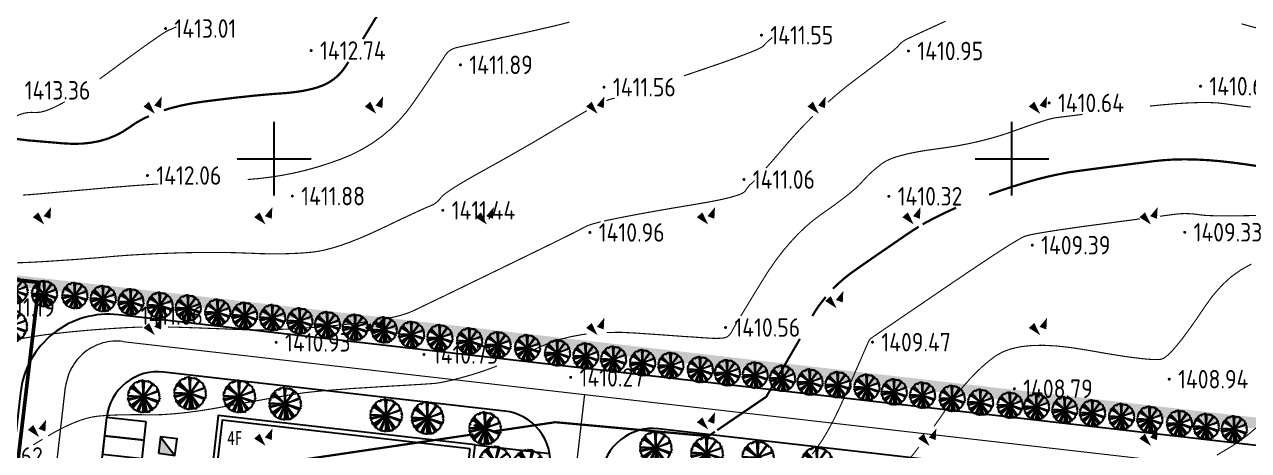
# Model space of a CAD drawing. Extents: x -2226 to 12369489, y -12501589 to 2275.
# Drawn here: x 5663798.2 to 5663964.1, y -6547747 to -6547689.2 of the extents above; entities that cross this region are included whole.
import ezdxf
from ezdxf.enums import TextEntityAlignment as Align

# ---------------------------------------------------------------- set-up
doc = ezdxf.new("R2010")
doc.units = 0
doc.header["$LTSCALE"] = 1000
doc.header["$MEASUREMENT"] = 0
doc.linetypes.add('DASHDOT2', pattern=[0.5, 0.25, -0.125, 0, -0.125])
doc.linetypes.add('DIVIDE', pattern=[1.25, 0.5, -0.25, 0, -0.25, 0, -0.25])
doc.layers.get('0').update_dxf_attribs({"linetype": 'CONTINUOUS'})
for name, color, linetype in [('0-road', 33, 'CONTINUOUS'), ('0-tree', 93, 'CONTINUOUS'), ('pl-pudi01', 25, 'CONTINUOUS'), ('PUB_TEXT', 7, 'CONTINUOUS'), ('停车位', 8, 'CONTINUOUS'), ('周边地形图', 8, 'CONTINUOUS'), ('围栏', 7, 'CONTINUOUS'), ('建筑轮廓', 2, 'CONTINUOUS'), ('用地红线', 1, 'DIVIDE'), ('看线', 92, 'CONTINUOUS'), ('车行道', 5, 'CONTINUOUS')]:
    doc.layers.add(name, color=color, linetype=linetype)
doc.layers.add('道路红线', color=1, linetype='CONTINUOUS', lineweight=0)
doc.styles.add('HT', font='simhei.ttf', dxfattribs={"width": 0.8})
doc.styles.get("Standard").update_dxf_attribs({"font": 'GBENOR', "bigfont": 'GBCBIG'})
doc.linetypes.add('FENCELINE2', pattern='A,0.25,-0.1,[132,ltypeshp.shx,S=0.1,R=0,X=-0.1,Y=0],-0.1,1', length=1.45)

# ---------------------------------------------------------------- blocks, each defined once
blk = doc.blocks.new('gc090')
for points in [[(1.07, 1.45, 0, 1, 0), (0.52, 0.05, 1, 1, 0)], [(-1.02, 0.41, 1, 0, 0), (0.15, -0.9, 0, 0, 0)]]:
    blk.add_lwpolyline(points, format="xyseb")
blk = doc.blocks.new('wqeqweq')
at = {"layer": '0-tree', "color": 76}
for p, q in [((163244, -122713), (163193, -122713)), ((163193, -122713), (163244, -122806)), ((163203, -122744), (163306, -122672)), ((163224, -122682), (163203, -122744)), ((163275, -122579), (163224, -122579)), ((163224, -122579), (163224, -122682)), ((163244, -122775), (163244, -122713)), ((163317, -122517), (163275, -122579)), ((163306, -122672), (163327, -122754)), ((163399, -122475), (163317, -122517)), ((163327, -122754), (163409, -122775)), ((163430, -122465), (163399, -122475)), ((163409, -122775), (163451, -122702)), ((163451, -122651), (163420, -122630)), ((163420, -122630), (163440, -122713)), ((163492, -122352), (163430, -122465)), ((163440, -122713), (163513, -122702)), ((163451, -122702), (163451, -122651)), ((163533, -122269), (163492, -122352)), ((163513, -122372), (163585, -122331)), ((163554, -122434), (163513, -122372)), ((163513, -122702), (165084, -123763)), ((163585, -122259), (163533, -122269)), ((163533, -122455), (163647, -122279)), ((165084, -123763), (163533, -122455)), ((163585, -122393), (163554, -122434)), ((163585, -122331), (163585, -122259)), ((163595, -122362), (163585, -122393)), ((163647, -122352), (163595, -122362)), ((163647, -122104), (163626, -122207)), ((163626, -122207), (163647, -122166)), ((163688, -122042), (163647, -122104)), ((163647, -122166), (163709, -122176)), ((163647, -122279), (165084, -123763)), ((163730, -122290), (163647, -122352)), ((163761, -122228), (163657, -122238)), ((163657, -122238), (163657, -122269)), ((163657, -122269), (163657, -122290)), ((163657, -122290), (163730, -122290)), ((163761, -122042), (163688, -122042)), ((163709, -122176), (163771, -122187)), ((163812, -122021), (163761, -122042)), ((163771, -122187), (163761, -122228)), ((163905, -121939), (163812, -122021)), ((163967, -121939), (163905, -121939)), ((164050, -121836), (163967, -121908)), ((163967, -121908), (163967, -121939)), ((164143, -121836), (164050, -121836)), ((164184, -121836), (164143, -121836)), ((164163, -121856), (164184, -121836)), ((164174, -121929), (164163, -121856)), ((164246, -121918), (164174, -121929)), ((164266, -121877), (164246, -121918)), ((164380, -121836), (164266, -121877)), ((164421, -121681), (164339, -121702)), ((164339, -121702), (164339, -121784)), ((164339, -121784), (164390, -121784)), ((164421, -121856), (164380, -121836)), ((164390, -121784), (164411, -121753)), ((164411, -121753), (164442, -121815)), ((164483, -121702), (164421, -121681)), ((164442, -121815), (164421, -121825)), ((164421, -121825), (164421, -121856)), ((164545, -121691), (164483, -121702)), ((164638, -121629), (164545, -121691)), ((164741, -121650), (164638, -121629)), ((164762, -121681), (164741, -121650)), ((164803, -121609), (164762, -121681)), ((164855, -121598), (164803, -121609)), ((164979, -121598), (164855, -121598)), ((165084, -123763), (164948, -121609)), ((164948, -121609), (164969, -121650)), ((164969, -121650), (165031, -121660)), ((165062, -121609), (164979, -121598)), ((165031, -121660), (165062, -121691)), ((165041, -121640), (165062, -121609)), ((165041, -121691), (165041, -121640)), ((165092, -121681), (165041, -121691)), ((165062, -121691), (165092, -121691)), ((165084, -123763), (165185, -121629)), ((165092, -121691), (165084, -123763)), ((166311, -121991), (165084, -123763)), ((165084, -123763), (166383, -122063)), ((165123, -121660), (165092, -121681)), ((165154, -121691), (165123, -121660)), ((165144, -121733), (165154, -121691)), ((165185, -121629), (165258, -121681)), ((165258, -121681), (165196, -121702)), ((165196, -121702), (165247, -121712)), ((165247, -121712), (165330, -121671)), ((165330, -121671), (165351, -121650)), ((165351, -121650), (165454, -121702)), ((165454, -121702), (165516, -121702)), ((165516, -121702), (165536, -121702)), ((165536, -121702), (165660, -121702)), ((165722, -121753), (165640, -121681)), ((165640, -121681), (165733, -121753)), ((165660, -121702), (165722, -121753)), ((165733, -121753), (165753, -121774)), ((165753, -121774), (165805, -121774)), ((165805, -121774), (165784, -121691)), ((165784, -121691), (165857, -121712)), ((165857, -121712), (165980, -121774)), ((166032, -121898), (165929, -121794)), ((165929, -121794), (165960, -121877)), ((165960, -121877), (166063, -121918)), ((165980, -121774), (166032, -121898)), ((166063, -121918), (166177, -121980)), ((166177, -121980), (166197, -121960)), ((166197, -121960), (166311, -121991)), ((166301, -122032), (166228, -121970)), ((166228, -121970), (166228, -122021)), ((166228, -122021), (166311, -122104)), ((166332, -122094), (166301, -122032)), ((166311, -122104), (166435, -122187)), ((166466, -122166), (166332, -122094)), ((166383, -122063), (166383, -122145)), ((166383, -122145), (166466, -122187)), ((166435, -122187), (166528, -122279)), ((166486, -122197), (166466, -122166)), ((166466, -122187), (166559, -122248)), ((166569, -122218), (166486, -122197)), ((166528, -122279), (166600, -122310)), ((166559, -122248), (166569, -122218)), ((166600, -122310), (166631, -122290)), ((166631, -122290), (166776, -122403)), ((166776, -122403), (166807, -122527)), ((166807, -122527), (166910, -122692)), ((166910, -122692), (166858, -122672)), ((166858, -122672), (166858, -122692)), ((166858, -122692), (166899, -122795)), ((166920, -122816), (166982, -122754)), ((166982, -122754), (167013, -122806)), ((162996, -123363), (162893, -123476)), ((162893, -123476), (162924, -123507)), ((162893, -123837), (162934, -123879)), ((162955, -124095), (162914, -124064)), ((162914, -124064), (162934, -124157)), ((162924, -123507), (162924, -123631)), ((162924, -123631), (162924, -123703)), ((162924, -123703), (162986, -123641)), ((162934, -123879), (162965, -123951)), ((162934, -124157), (162945, -124250)), ((162955, -123786), (162945, -123755)), ((162955, -124023), (162945, -124075)), ((162945, -124075), (162976, -124075)), ((162945, -124250), (163017, -124261)), ((165084, -123763), (162955, -123786)), ((165084, -123763), (162955, -124188)), ((162965, -123951), (162955, -123992)), ((162955, -123992), (162955, -124023)), ((162955, -124147), (162955, -124095)), ((162955, -124188), (162955, -124147)), ((162996, -123115), (162976, -123208)), ((162976, -123208), (162986, -123177)), ((163017, -123270), (162976, -123322)), ((162976, -123322), (162996, -123363)), ((162976, -124075), (165084, -123763)), ((162986, -123177), (163162, -123136)), ((162986, -123641), (165084, -123763)), ((163120, -123033), (162996, -123115)), ((163027, -124384), (162996, -124405)), ((162996, -124405), (163058, -124488)), ((163048, -123353), (163017, -123270)), ((163017, -124261), (163079, -124281)), ((163058, -124395), (163027, -124384)), ((163162, -123136), (163038, -123167)), ((163038, -123167), (163110, -123208)), ((163058, -123260), (163048, -123353)), ((163089, -124291), (163048, -124302)), ((163048, -124302), (163058, -124395)), ((163100, -123239), (163058, -123239)), ((163058, -123239), (163058, -123260)), ((165041, -123788), (163065, -124290)), ((163079, -124281), (163089, -124291)), ((163110, -123208), (163100, -123239)), ((163141, -122868), (163120, -122991)), ((163120, -122991), (163120, -123033)), ((163244, -122806), (163141, -122826)), ((163141, -122826), (163141, -122868)), ((163513, -124849), (165084, -123788)), ((165084, -123788), (163533, -125096)), ((163647, -125272), (165084, -123788)), ((165106, -123778), (164211, -125622)), ((165078, -123825), (164426, -125734)), ((165084, -123788), (164948, -125942)), ((165084, -123763), (167044, -122971)), ((167147, -123084), (165084, -123763)), ((165092, -125860), (165084, -123788)), ((165084, -123788), (165185, -125922)), ((166311, -125561), (165084, -123788)), ((165084, -123788), (166383, -125488)), ((167147, -124467), (165084, -123788)), ((165084, -123788), (167044, -124580)), ((165087, -123778), (165534, -125864)), ((165087, -123797), (166056, -125631)), ((165087, -123806), (165339, -125883)), ((166899, -122795), (166920, -122816)), ((166972, -122899), (166930, -122785)), ((167044, -122971), (166972, -122899)), ((167013, -122806), (167034, -122878)), ((167034, -122878), (167044, -123002)), ((167044, -123002), (167065, -123084)), ((167065, -123084), (167127, -123095)), ((167127, -123105), (167085, -123198)), ((167085, -123198), (167127, -123229)), ((167137, -124446), (167096, -124426)), ((167096, -124426), (167096, -124488)), ((167127, -123095), (167147, -123084)), ((167127, -123229), (167168, -123249)), ((167168, -123249), (167137, -123373)), ((167137, -123373), (167158, -123425)), ((167168, -123538), (167137, -123662)), ((167137, -123662), (167168, -123672)), ((167168, -124168), (167137, -124178)), ((167137, -124178), (167137, -124343)), ((167137, -124343), (167158, -124343)), ((167178, -124415), (167137, -124446)), ((167158, -123425), (167168, -123538)), ((167261, -123796), (167158, -123889)), ((167158, -123889), (167168, -123992)), ((167158, -124343), (167220, -124312)), ((167281, -123445), (167168, -123590)), ((167168, -123672), (167178, -123559)), ((167168, -123590), (167189, -123672)), ((167168, -123992), (167261, -124013)), ((167261, -124085), (167168, -124168)), ((167178, -123456), (167281, -123445)), ((167178, -123559), (167178, -123456)), ((167220, -124312), (167178, -124415)), ((167189, -123672), (167261, -123796)), ((167261, -124013), (167261, -124085)), ((163058, -124488), (163069, -124570)), ((163069, -124570), (163100, -124570)), ((163100, -124570), (163141, -124601)), ((163141, -124601), (163151, -124642)), ((163151, -124642), (163151, -124735)), ((163151, -124735), (163162, -124818)), ((163162, -124818), (163358, -124807)), ((163224, -124869), (163203, -124807)), ((163203, -124807), (163306, -124880)), ((163224, -124972), (163224, -124869)), ((163275, -124972), (163224, -124972)), ((163317, -125034), (163275, -124972)), ((163306, -124880), (163327, -124797)), ((163399, -125076), (163317, -125034)), ((163327, -124797), (163409, -124776)), ((163358, -124807), (163337, -124880)), ((163430, -125086), (163399, -125076)), ((163409, -124776), (163451, -124849)), ((163420, -124921), (163440, -124838)), ((163451, -124900), (163420, -124921)), ((163492, -125199), (163430, -125086)), ((163440, -124838), (163513, -124849)), ((163451, -124849), (163451, -124900)), ((163533, -125282), (163492, -125199)), ((163554, -125117), (163513, -125179)), ((163513, -125179), (163585, -125220)), ((163533, -125096), (163647, -125272)), ((163585, -125292), (163533, -125282)), ((163585, -125158), (163554, -125117)), ((163595, -125189), (163585, -125158)), ((163585, -125220), (163585, -125292)), ((163647, -125199), (163595, -125189)), ((163647, -125447), (163626, -125344)), ((163626, -125344), (163647, -125385)), ((163730, -125261), (163647, -125199)), ((163647, -125385), (163709, -125375)), ((163688, -125509), (163647, -125447)), ((163657, -125282), (163657, -125261)), ((163657, -125261), (163730, -125261)), ((163657, -125313), (163657, -125282)), ((163761, -125323), (163657, -125313)), ((163761, -125509), (163688, -125509)), ((163709, -125375), (163771, -125365)), ((163771, -125365), (163761, -125323)), ((163812, -125530), (163761, -125509)), ((163905, -125612), (163812, -125530)), ((163967, -125612), (163905, -125612)), ((163967, -125643), (163967, -125612)), ((164050, -125715), (163967, -125643)), ((164143, -125715), (164050, -125715)), ((164184, -125715), (164143, -125715)), ((164174, -125623), (164163, -125695)), ((164163, -125695), (164184, -125715)), ((164246, -125633), (164174, -125623)), ((164266, -125674), (164246, -125633)), ((164380, -125715), (164266, -125674)), ((164339, -125850), (164339, -125767)), ((164339, -125767), (164390, -125767)), ((164421, -125870), (164339, -125850)), ((164421, -125695), (164380, -125715)), ((164390, -125767), (164411, -125798)), ((164411, -125798), (164442, -125736)), ((164421, -125726), (164421, -125695)), ((164442, -125736), (164421, -125726)), ((164483, -125850), (164421, -125870)), ((164545, -125860), (164483, -125850)), ((164638, -125922), (164545, -125860)), ((164741, -125901), (164638, -125922)), ((164762, -125870), (164741, -125901)), ((164803, -125942), (164762, -125870)), ((164855, -125953), (164803, -125942)), ((164979, -125953), (164855, -125953)), ((164948, -125942), (164969, -125901)), ((164969, -125901), (165031, -125891)), ((165062, -125942), (164979, -125953)), ((165031, -125891), (165062, -125860)), ((165092, -125870), (165041, -125860)), ((165041, -125860), (165041, -125911)), ((165041, -125911), (165062, -125942)), ((165062, -125860), (165092, -125860)), ((165123, -125891), (165092, -125870)), ((165154, -125860), (165123, -125891)), ((165144, -125819), (165154, -125860)), ((165185, -125922), (165258, -125870)), ((165196, -125850), (165247, -125839)), ((165258, -125870), (165196, -125850)), ((165247, -125839), (165330, -125880)), ((165330, -125880), (165351, -125901)), ((165351, -125901), (165454, -125850)), ((165454, -125850), (165516, -125850)), ((165516, -125850), (165536, -125850)), ((165536, -125850), (165660, -125850)), ((165722, -125798), (165640, -125870)), ((165640, -125870), (165733, -125798)), ((165660, -125850), (165722, -125798)), ((165733, -125798), (165753, -125777)), ((165753, -125777), (165805, -125777)), ((165805, -125777), (165784, -125860)), ((165784, -125860), (165857, -125839)), ((165857, -125839), (165980, -125777)), ((166032, -125653), (165929, -125757)), ((165929, -125757), (165960, -125674)), ((165960, -125674), (166063, -125633)), ((165980, -125777), (166032, -125653)), ((166063, -125633), (166177, -125571)), ((166177, -125571), (166197, -125592)), ((166197, -125592), (166311, -125561)), ((166228, -125530), (166311, -125447)), ((166301, -125519), (166228, -125581)), ((166228, -125581), (166228, -125530)), ((166332, -125457), (166301, -125519)), ((166311, -125447), (166435, -125365)), ((166466, -125385), (166332, -125457)), ((166383, -125406), (166466, -125365)), ((166383, -125488), (166383, -125406)), ((166435, -125365), (166528, -125272)), ((166466, -125365), (166559, -125303)), ((166486, -125354), (166466, -125385)), ((166569, -125334), (166486, -125354)), ((166528, -125272), (166600, -125241)), ((166559, -125303), (166569, -125334)), ((166600, -125241), (166631, -125261)), ((166631, -125261), (166776, -125148)), ((166776, -125148), (166807, -125024)), ((166807, -125024), (166910, -124859)), ((166858, -124859), (166899, -124756)), ((166910, -124859), (166858, -124880)), ((166858, -124880), (166858, -124859)), ((166899, -124756), (166920, -124735)), ((166920, -124735), (166982, -124797)), ((166972, -124653), (166930, -124766)), ((167044, -124580), (166972, -124653)), ((166982, -124797), (167013, -124745)), ((167013, -124745), (167034, -124673)), ((167034, -124673), (167044, -124549)), ((167044, -124549), (167065, -124467)), ((167065, -124467), (167127, -124457)), ((167127, -124457), (167147, -124467))]:
    blk.add_line(p, q, dxfattribs=at)
for centre, radius in [((165078, -123769), 85.9), ((165069, -123732), 75.1), ((165056, -123787), 34.9), ((165106, -123778), 75.1), ((165083, -123767), 42.8)]:
    blk.add_circle(centre, radius, dxfattribs=at)

msp = doc.modelspace()

# ---------------------------------------------------------------- hatches: boundary and pattern name
at = {"layer": '看线'}
msp.add_hatch(color=256, dxfattribs=at).paths.add_polyline_path([(5663816.31, -6547747.32), (5663818.54, -6547747.62), (5663816.61, -6547745.09)])

# ---------------------------------------------------------------- linework, layer by layer
at = {"layer": 'pl-pudi01'}
msp.add_line((5663859.22, -6547746.19), (5663869.34, -6547747.35), dxfattribs=at)
at = {"layer": '停车位', "color": 8}
for points in [[(5663814.66, -6547743.09), (5663809.29, -6547742.47), (5663809.01, -6547744.96), (5663814.37, -6547745.57)], [(5663814.37, -6547745.57), (5663809.01, -6547744.96), (5663808.72, -6547747.44), (5663814.09, -6547748.06)]]:
    msp.add_lwpolyline(points, close=True, dxfattribs=at)
at = {"layer": '周边地形图'}
for p, q in [((5663832, -6547712.41), (5663832, -6547702.41)), ((5663932, -6547712.41), (5663932, -6547702.41)), ((5663827, -6547707.41), (5663837, -6547707.41)), ((5663927, -6547707.41), (5663937, -6547707.41))]:
    msp.add_line(p, q, dxfattribs=at)
for points, const_width in [([(5663844.02, -6547691.19), (5663845.68, -6547688.46), (5663847.28, -6547686.26), (5663849.17, -6547684.49), (5663851.36, -6547683.16), (5663853.84, -6547682.27), (5663863.75, -6547679.84), (5663871.62, -6547677.6)], 0.3), ([(5663841.16, -6547707.41), (5663842.52, -6547706.84), (5663843.95, -6547706.11), (5663845.31, -6547705.29), (5663846.58, -6547704.38), (5663847.78, -6547703.37), (5663848.89, -6547702.26), (5663849.93, -6547701.07), (5663850.89, -6547699.77), (5663851.76, -6547698.51), (5663852.53, -6547697.38), (5663853.2, -6547696.38), (5663853.78, -6547695.53), (5663854.25, -6547694.82), (5663854.63, -6547694.25), (5663854.92, -6547693.82), (5663855.1, -6547693.52), (5663855.24, -6547693.31), (5663855.4, -6547693.11), (5663855.57, -6547692.94), (5663855.75, -6547692.78), (5663855.95, -6547692.65), (5663856.16, -6547692.54), (5663856.38, -6547692.45), (5663856.62, -6547692.37), (5663856.94, -6547692.29), (5663857.44, -6547692.18), (5663858.1, -6547692.03), (5663858.93, -6547691.85), (5663859.92, -6547691.63), (5663861.08, -6547691.38), (5663862.41, -6547691.09), (5663863.9, -6547690.77), (5663865.44, -6547690.44), (5663866.91, -6547690.11), (5663868.3, -6547689.79), (5663869.62, -6547689.49), (5663870.86, -6547689.19), (5663872.02, -6547688.89)], 0.15), ([(5663907.05, -6547699.75), (5663907.21, -6547699.6), (5663908.44, -6547698.54), (5663909.7, -6547697.51), (5663911, -6547696.52), (5663912.23, -6547695.6), (5663913.31, -6547694.78), (5663914.23, -6547694.07), (5663915.01, -6547693.47), (5663915.64, -6547692.97), (5663916.11, -6547692.58), (5663916.43, -6547692.29), (5663916.61, -6547692.11), (5663916.71, -6547691.99), (5663916.81, -6547691.87), (5663916.92, -6547691.76), (5663917.04, -6547691.65), (5663917.16, -6547691.56), (5663917.29, -6547691.46), (5663917.43, -6547691.38), (5663917.57, -6547691.29), (5663917.77, -6547691.19), (5663918.07, -6547691.05), (5663918.47, -6547690.86), (5663918.97, -6547690.62), (5663919.57, -6547690.34), (5663920.28, -6547690.01), (5663921.09, -6547689.64), (5663922, -6547689.22), (5663923, -6547688.77)], 0.15), ([(5663808.34, -6547696.59), (5663809.59, -6547695.68), (5663811.39, -6547694.36), (5663812.97, -6547693.21), (5663814.32, -6547692.23), (5663815.46, -6547691.43), (5663816.36, -6547690.8), (5663817.05, -6547690.35), (5663817.51, -6547690.07), (5663817.74, -6547689.96), (5663818.02, -6547689.86), (5663818.61, -6547689.59), (5663818.75, -6547689.52)], 0.15), ([(5663963.12, -6547689.12), (5663964.59, -6547689.53), (5663966, -6547689.89), (5663967.38, -6547690.22), (5663968.7, -6547690.51), (5663969.98, -6547690.76), (5663971.21, -6547690.97), (5663972.39, -6547691.15), (5663973.53, -6547691.29), (5663974.61, -6547691.39), (5663975.71, -6547691.45), (5663976.86, -6547691.46), (5663978.07, -6547691.41), (5663979.33, -6547691.32), (5663980.66, -6547691.18), (5663982.04, -6547690.98), (5663983.47, -6547690.74), (5663984.96, -6547690.45), (5663986.47, -6547690.12), (5663987.94, -6547689.79), (5663989.38, -6547689.45), (5663990.79, -6547689.1)], 0.15), ([(5663887.53, -6547696.16), (5663888.3, -6547695.91), (5663890.53, -6547695.15), (5663892.49, -6547694.48), (5663894.16, -6547693.88), (5663895.54, -6547693.37), (5663896.65, -6547692.94), (5663897.48, -6547692.59), (5663898.02, -6547692.33), (5663898.29, -6547692.15), (5663898.41, -6547692.01), (5663898.53, -6547691.87), (5663898.65, -6547691.75), (5663898.77, -6547691.63), (5663898.9, -6547691.51), (5663899.02, -6547691.4), (5663899.14, -6547691.3), (5663899.27, -6547691.21), (5663899.44, -6547691.04), (5663899.52, -6547690.96)], 0.15), ([(5663817.05, -6547700.84), (5663818.01, -6547700.54), (5663819.42, -6547700.19), (5663820.92, -6547699.89), (5663822.51, -6547699.65), (5663824.11, -6547699.45), (5663825.61, -6547699.27), (5663827.02, -6547699.1), (5663828.34, -6547698.96), (5663829.56, -6547698.83), (5663830.69, -6547698.73), (5663831.73, -6547698.64), (5663832.68, -6547698.57), (5663833.56, -6547698.51), (5663834.39, -6547698.42), (5663835.17, -6547698.32), (5663835.9, -6547698.21), (5663836.58, -6547698.07), (5663837.21, -6547697.92), (5663837.79, -6547697.76), (5663838.32, -6547697.57), (5663838.82, -6547697.37), (5663839.29, -6547697.13), (5663839.73, -6547696.86), (5663840.15, -6547696.56), (5663840.54, -6547696.23), (5663840.91, -6547695.87), (5663841.25, -6547695.47), (5663841.56, -6547695.05), (5663841.89, -6547694.56), (5663842.07, -6547694.29)], 0.3), ([(5663796.19, -6547702.17), (5663796.62, -6547701.86), (5663797.08, -6547701.6), (5663797.55, -6547701.4), (5663798.05, -6547701.25), (5663798.56, -6547701.16), (5663799.1, -6547701.12), (5663799.66, -6547701.14), (5663800.31, -6547701.1), (5663801.13, -6547700.88), (5663802.12, -6547700.47), (5663803.27, -6547699.88), (5663803.6, -6547699.69)], 0.15), ([(5663877.05, -6547699.53), (5663877.32, -6547699.42), (5663877.67, -6547699.32), (5663878.08, -6547699.22), (5663878.18, -6547699.19)], 0.15), ([(5663950.73, -6547700.27), (5663952.42, -6547700.1), (5663954.27, -6547699.94), (5663955.94, -6547699.84), (5663957.43, -6547699.79), (5663958.75, -6547699.79), (5663959.88, -6547699.84), (5663960.84, -6547699.95), (5663961.76, -6547700.08), (5663962.78, -6547700.22), (5663963.89, -6547700.35), (5663964.37, -6547700.4)], 0.15), ([(5663796.72, -6547704.68), (5663798.72, -6547704.93), (5663799.31, -6547704.97), (5663800.08, -6547705.04), (5663801.01, -6547705.12), (5663802.11, -6547705.21), (5663803.38, -6547705.32), (5663804.71, -6547705.39), (5663805.97, -6547705.36), (5663807.19, -6547705.23), (5663808.34, -6547705.01), (5663809.43, -6547704.69), (5663810.47, -6547704.27), (5663811.45, -6547703.76), (5663812.38, -6547703.15), (5663813.32, -6547702.51), (5663814.35, -6547701.94), (5663815.02, -6547701.63)], 0.3), ([(5663863.22, -6547707.41), (5663863.26, -6547707.39), (5663864.6, -6547706.63), (5663865.94, -6547705.86), (5663867.28, -6547705.09), (5663868.6, -6547704.31), (5663869.93, -6547703.52), (5663871.25, -6547702.73), (5663872.51, -6547701.98), (5663873.63, -6547701.32), (5663874.37, -6547700.9)], 0.15), ([(5663899.77, -6547707.41), (5663900.48, -6547706.59), (5663901.49, -6547705.41), (5663902.58, -6547704.18), (5663903.69, -6547702.99), (5663904.83, -6547701.83), (5663905.04, -6547701.63)], 0.15), ([(5663915.62, -6547707.41), (5663916.24, -6547707.18), (5663917.1, -6547706.93), (5663918.1, -6547706.69), (5663919.21, -6547706.47), (5663920.46, -6547706.26), (5663921.84, -6547706.07), (5663923.26, -6547705.87), (5663924.64, -6547705.65), (5663925.99, -6547705.39), (5663927.3, -6547705.11), (5663928.58, -6547704.79), (5663929.82, -6547704.45), (5663931.02, -6547704.08), (5663932.19, -6547703.67), (5663933.29, -6547703.28), (5663934.27, -6547702.93), (5663935.15, -6547702.64), (5663935.92, -6547702.39), (5663936.57, -6547702.18), (5663937.12, -6547702.03), (5663937.56, -6547701.92), (5663937.9, -6547701.86), (5663938.3, -6547701.8), (5663938.95, -6547701.72), (5663939.86, -6547701.61), (5663941.02, -6547701.46), (5663941.59, -6547701.39)], 0.15), ([(5663796.58, -6547721.52), (5663798.23, -6547721.48), (5663799.83, -6547721.4), (5663801.36, -6547721.31), (5663802.81, -6547721.21), (5663804.19, -6547721.12), (5663805.49, -6547721.03), (5663806.7, -6547720.93), (5663807.84, -6547720.85), (5663808.9, -6547720.76), (5663809.88, -6547720.67), (5663810.84, -6547720.59), (5663811.86, -6547720.51), (5663812.92, -6547720.44), (5663814.03, -6547720.38), (5663815.2, -6547720.32), (5663816.41, -6547720.26), (5663817.67, -6547720.22), (5663818.98, -6547720.17), (5663820.31, -6547720.14), (5663821.61, -6547720.12), (5663822.89, -6547720.11), (5663824.15, -6547720.11), (5663825.38, -6547720.12), (5663826.6, -6547720.14), (5663827.79, -6547720.18), (5663828.96, -6547720.22), (5663830.09, -6547720.27), (5663831.2, -6547720.29), (5663832.26, -6547720.3), (5663833.29, -6547720.29), (5663834.28, -6547720.26), (5663835.24, -6547720.22), (5663836.16, -6547720.16), (5663837.04, -6547720.08), (5663837.95, -6547719.96), (5663838.92, -6547719.76), (5663839.97, -6547719.48), (5663841.1, -6547719.13), (5663842.3, -6547718.7), (5663843.58, -6547718.19), (5663844.93, -6547717.61), (5663846.36, -6547716.95), (5663847.75, -6547716.29), (5663848.98, -6547715.7), (5663850.06, -6547715.2), (5663850.98, -6547714.77), (5663851.75, -6547714.41), (5663852.37, -6547714.13), (5663852.83, -6547713.93), (5663853.14, -6547713.81), (5663853.37, -6547713.71), (5663853.58, -6547713.6), (5663853.78, -6547713.48), (5663853.97, -6547713.34), (5663854.15, -6547713.19), (5663854.32, -6547713.03), (5663854.47, -6547712.85), (5663854.61, -6547712.66), (5663854.83, -6547712.43), (5663855.19, -6547712.13), (5663855.71, -6547711.76), (5663856.38, -6547711.32), (5663857.2, -6547710.81), (5663858.17, -6547710.24), (5663859.29, -6547709.6), (5663860.57, -6547708.89), (5663861.92, -6547708.14), (5663863.22, -6547707.41)], 0.15), ([(5663828.42, -6547710.22), (5663829.87, -6547710.1), (5663831.5, -6547709.9), (5663833.11, -6547709.65), (5663834.72, -6547709.33), (5663836.31, -6547708.96), (5663837.89, -6547708.52), (5663839.45, -6547708.02), (5663841.01, -6547707.47), (5663841.16, -6547707.41)], 0.15), ([(5663895.25, -6547728.73), (5663895.68, -6547728.01), (5663896.34, -6547726.92), (5663897.12, -6547725.64), (5663898.01, -6547724.18), (5663898.96, -6547722.67), (5663899.93, -6547721.27), (5663900.92, -6547719.97), (5663901.93, -6547718.77), (5663902.96, -6547717.66), (5663904, -6547716.66), (5663905.06, -6547715.76), (5663906.14, -6547714.95), (5663907.17, -6547714.23), (5663908.11, -6547713.55), (5663908.94, -6547712.93), (5663909.68, -6547712.36), (5663910.32, -6547711.84), (5663910.85, -6547711.38), (5663911.29, -6547710.97), (5663911.62, -6547710.61), (5663911.92, -6547710.28), (5663912.23, -6547709.95), (5663912.55, -6547709.62), (5663912.89, -6547709.3), (5663913.25, -6547708.98), (5663913.63, -6547708.66), (5663914.02, -6547708.35), (5663914.42, -6547708.04), (5663914.9, -6547707.74), (5663915.51, -6547707.45), (5663915.62, -6547707.41)], 0.15), ([(5663898.66, -6547708.67), (5663898.82, -6547708.5), (5663899.59, -6547707.62), (5663899.77, -6547707.41)], 0.15), ([(5663928.91, -6547712.27), (5663928.94, -6547712.26), (5663930.64, -6547711.66), (5663932.29, -6547711.12), (5663933.88, -6547710.63), (5663935.4, -6547710.2), (5663936.88, -6547709.83), (5663938.29, -6547709.52), (5663939.64, -6547709.26), (5663940.94, -6547709.07), (5663942.21, -6547708.9), (5663943.48, -6547708.73), (5663944.77, -6547708.56), (5663946.05, -6547708.4), (5663947.35, -6547708.23), (5663948.65, -6547708.06), (5663949.96, -6547707.9), (5663951.27, -6547707.73), (5663952.62, -6547707.6), (5663954.02, -6547707.51), (5663955.49, -6547707.49), (5663957.01, -6547707.52), (5663958.6, -6547707.6), (5663960.24, -6547707.74), (5663961.95, -6547707.93), (5663963.71, -6547708.17), (5663965.44, -6547708.43)], 0.3), ([(5663876.73, -6547715.85), (5663877.11, -6547715.76), (5663877.97, -6547715.58), (5663878.92, -6547715.39), (5663879.95, -6547715.19), (5663881.06, -6547714.98), (5663882.24, -6547714.76), (5663883.48, -6547714.54), (5663884.8, -6547714.31), (5663886.18, -6547714.07), (5663887.63, -6547713.83), (5663889.15, -6547713.58), (5663890.62, -6547713.32), (5663891.91, -6547713.08), (5663893.02, -6547712.84), (5663893.94, -6547712.61), (5663894.69, -6547712.39), (5663895.26, -6547712.18), (5663895.64, -6547711.98), (5663895.85, -6547711.79), (5663895.96, -6547711.61), (5663896.08, -6547711.44), (5663896.19, -6547711.28), (5663896.31, -6547711.14), (5663896.42, -6547711.01), (5663896.53, -6547710.9), (5663896.65, -6547710.8), (5663896.76, -6547710.72), (5663896.93, -6547710.56), (5663897.14, -6547710.35)], 0.15), ([(5663797.93, -6547712.34), (5663798.92, -6547712.27), (5663800.1, -6547712.17), (5663801.46, -6547712.05), (5663803.01, -6547711.91), (5663804.74, -6547711.76), (5663806.66, -6547711.59), (5663808.59, -6547711.41), (5663810.39, -6547711.26), (5663812.04, -6547711.13), (5663813.55, -6547711.01), (5663814.92, -6547710.92), (5663816.15, -6547710.84), (5663816.29, -6547710.84)], 0.15), ([(5663904.94, -6547747.44), (5663905.65, -6547746.49), (5663906.39, -6547745.39), (5663907.13, -6547744.13), (5663907.88, -6547742.72), (5663908.64, -6547741.15), (5663909.41, -6547739.43), (5663910.15, -6547737.73), (5663910.78, -6547736.26), (5663911.33, -6547735.01), (5663911.78, -6547733.97), (5663912.14, -6547733.16), (5663912.4, -6547732.56), (5663912.57, -6547732.19), (5663912.64, -6547732.03), (5663912.67, -6547731.99), (5663912.71, -6547731.94), (5663912.74, -6547731.9), (5663912.78, -6547731.85), (5663912.82, -6547731.81), (5663912.87, -6547731.77), (5663912.92, -6547731.74), (5663912.97, -6547731.7), (5663913.17, -6547731.56), (5663913.66, -6547731.22), (5663914.45, -6547730.68), (5663915.54, -6547729.94), (5663916.92, -6547729), (5663918.6, -6547727.85), (5663920.58, -6547726.51), (5663922.84, -6547724.96), (5663925.13, -6547723.41), (5663927.15, -6547722.05), (5663928.91, -6547720.88), (5663930.4, -6547719.9), (5663931.63, -6547719.12), (5663932.6, -6547718.53), (5663933.3, -6547718.13), (5663933.73, -6547717.92), (5663934.16, -6547717.8), (5663934.83, -6547717.65), (5663935.75, -6547717.48), (5663936.91, -6547717.29), (5663938.31, -6547717.07), (5663939.96, -6547716.83), (5663941.85, -6547716.56), (5663943.98, -6547716.28), (5663946.12, -6547715.99), (5663948.01, -6547715.74), (5663949.37, -6547715.56)], 0.15), ([(5663952.05, -6547715.2), (5663952.26, -6547715.18), (5663953.2, -6547715.05), (5663953.9, -6547714.96), (5663954.36, -6547714.9), (5663954.7, -6547714.87), (5663955.06, -6547714.85), (5663955.44, -6547714.84), (5663955.83, -6547714.85), (5663956.24, -6547714.87), (5663956.66, -6547714.9), (5663957.1, -6547714.95), (5663957.55, -6547715.02), (5663958.12, -6547715.08), (5663958.88, -6547715.12), (5663959.86, -6547715.15), (5663961.03, -6547715.16), (5663962.42, -6547715.15), (5663964, -6547715.12), (5663965.79, -6547715.08)], 0.15), ([(5663847.05, -6547729.1), (5663848.19, -6547728.87), (5663849.23, -6547728.61), (5663850.1, -6547728.33), (5663850.79, -6547728.05), (5663851.52, -6547727.7), (5663852.48, -6547727.24), (5663853.68, -6547726.66), (5663855.12, -6547725.97), (5663856.79, -6547725.16), (5663858.7, -6547724.23), (5663860.85, -6547723.19), (5663863.24, -6547722.03), (5663865.6, -6547720.88), (5663867.67, -6547719.87), (5663869.46, -6547719), (5663870.96, -6547718.26), (5663872.17, -6547717.66), (5663873.1, -6547717.19), (5663873.73, -6547716.86), (5663874.08, -6547716.67), (5663874.34, -6547716.54), (5663874.7, -6547716.4), (5663875.15, -6547716.25), (5663875.71, -6547716.1), (5663876.26, -6547715.96)], 0.15), ([(5663907.74, -6547725.03), (5663908.41, -6547724.38), (5663909.18, -6547723.7), (5663910, -6547723.04), (5663910.88, -6547722.41), (5663911.78, -6547721.78), (5663912.69, -6547721.15), (5663913.6, -6547720.52), (5663914.52, -6547719.89), (5663915.44, -6547719.26), (5663916.37, -6547718.62), (5663917.3, -6547717.98), (5663918.24, -6547717.34), (5663919.23, -6547716.7), (5663919.36, -6547716.63)], 0.3), ([(5663921.45, -6547743.68), (5663922.04, -6547742.84), (5663922.89, -6547741.62), (5663923.74, -6547740.4), (5663924.6, -6547739.27), (5663925.45, -6547738.22), (5663926.31, -6547737.25), (5663927.17, -6547736.36), (5663928.02, -6547735.55), (5663928.88, -6547734.82), (5663929.74, -6547734.17), (5663930.69, -6547733.62), (5663931.8, -6547733.2), (5663933.09, -6547732.9), (5663934.54, -6547732.74), (5663936.16, -6547732.69), (5663937.95, -6547732.78), (5663939.91, -6547732.99), (5663942.04, -6547733.32), (5663944.14, -6547733.69), (5663946, -6547734), (5663947.63, -6547734.25), (5663949.03, -6547734.43), (5663950.19, -6547734.56), (5663951.12, -6547734.63), (5663951.81, -6547734.63), (5663952.27, -6547734.58), (5663952.66, -6547734.4), (5663953.15, -6547734.01), (5663953.73, -6547733.43), (5663954.41, -6547732.65), (5663955.19, -6547731.67), (5663956.06, -6547730.49), (5663957.03, -6547729.12), (5663958.09, -6547727.54), (5663959.23, -6547725.96), (5663960.44, -6547724.59), (5663961.71, -6547723.42), (5663963.05, -6547722.46), (5663964.45, -6547721.69)], 0.15), ([(5663904.95, -6547728.73), (5663905.32, -6547728.1), (5663905.84, -6547727.32), (5663906.76, -6547726.14)], 0.3), ([(5663797.85, -6547731.77), (5663799.21, -6547731.53), (5663800.76, -6547731.29), (5663802.5, -6547731.08), (5663804.43, -6547730.87), (5663806.4, -6547730.69), (5663808.25, -6547730.54), (5663810, -6547730.42), (5663811.63, -6547730.32), (5663813.14, -6547730.25), (5663814.18, -6547730.22)], 0.15), ([(5663814.18, -6547730.22), (5663814.18, -6547730.22)], 0.15), ([(5663817.61, -6547730.22), (5663818.17, -6547730.23), (5663819.34, -6547730.26), (5663820.54, -6547730.3), (5663821.77, -6547730.34), (5663823.03, -6547730.39), (5663824.32, -6547730.44), (5663825.64, -6547730.49), (5663826.99, -6547730.55), (5663828.39, -6547730.59), (5663829.87, -6547730.6), (5663831.43, -6547730.58), (5663833.07, -6547730.53), (5663834.78, -6547730.45), (5663836.58, -6547730.33), (5663838.45, -6547730.18), (5663840.4, -6547730), (5663842.31, -6547729.79), (5663844.04, -6547729.58), (5663844.37, -6547729.53)], 0.15), ([(5663877.05, -6547730.96), (5663877.23, -6547730.95), (5663879.1, -6547730.94), (5663881.06, -6547731.04), (5663882.96, -6547731.17), (5663884.68, -6547731.29), (5663886.21, -6547731.4), (5663887.55, -6547731.5), (5663888.71, -6547731.57), (5663889.67, -6547731.64), (5663890.45, -6547731.69), (5663891.05, -6547731.73), (5663891.52, -6547731.75), (5663891.94, -6547731.76), (5663892.32, -6547731.75), (5663892.64, -6547731.73), (5663892.92, -6547731.7), (5663893.15, -6547731.65), (5663893.33, -6547731.58), (5663893.46, -6547731.5), (5663893.56, -6547731.42), (5663893.66, -6547731.33), (5663893.74, -6547731.24), (5663893.82, -6547731.15), (5663893.89, -6547731.06), (5663893.95, -6547730.97), (5663894.01, -6547730.87), (5663894.05, -6547730.77), (5663894.15, -6547730.59), (5663894.36, -6547730.22), (5663894.65, -6547729.73)], 0.15), ([(5663865.89, -6547733.92), (5663866.54, -6547733.62), (5663867.83, -6547733), (5663869.18, -6547732.42), (5663870.62, -6547731.93), (5663872.14, -6547731.54), (5663873.75, -6547731.24), (5663874.37, -6547731.17)], 0.15), ([(5663892.05, -6547744.2), (5663898.7, -6547739.67), (5663903.26, -6547731.83)], 0.3), ([(5663801.36, -6547744.98), (5663801.95, -6547744.63), (5663802.97, -6547744.07), (5663803.95, -6547743.59), (5663804.88, -6547743.18), (5663805.75, -6547742.85), (5663806.58, -6547742.59), (5663807.36, -6547742.41), (5663808.1, -6547742.3), (5663808.82, -6547742.24), (5663809.57, -6547742.19), (5663810.36, -6547742.15), (5663811.18, -6547742.12), (5663812.04, -6547742.11), (5663812.92, -6547742.1), (5663813.84, -6547742.1), (5663814.79, -6547742.12), (5663815.79, -6547742.12), (5663816.87, -6547742.09), (5663818.03, -6547742.01), (5663819.26, -6547741.9), (5663820.57, -6547741.75), (5663821.96, -6547741.56), (5663823.42, -6547741.33), (5663824.96, -6547741.06), (5663826.49, -6547740.78), (5663827.92, -6547740.52), (5663829.24, -6547740.28), (5663830.47, -6547740.06), (5663831.6, -6547739.86), (5663832.62, -6547739.68), (5663833.55, -6547739.52), (5663834.37, -6547739.38), (5663835.21, -6547739.25), (5663836.17, -6547739.12), (5663837.26, -6547739), (5663838.47, -6547738.88), (5663839.81, -6547738.76), (5663841.27, -6547738.65), (5663842.86, -6547738.53), (5663844.58, -6547738.43), (5663846.27, -6547738.32), (5663847.8, -6547738.23), (5663849.15, -6547738.15), (5663850.34, -6547738.08), (5663851.35, -6547738.02), (5663852.2, -6547737.97), (5663852.88, -6547737.92), (5663853.38, -6547737.89), (5663853.84, -6547737.85), (5663854.35, -6547737.78), (5663854.94, -6547737.67), (5663855.59, -6547737.53), (5663856.3, -6547737.36), (5663857.08, -6547737.16), (5663857.92, -6547736.93), (5663858.83, -6547736.67), (5663859.8, -6547736.36), (5663860.81, -6547736.02), (5663861.86, -6547735.63), (5663862.2, -6547735.49)], 0.15), ([(5663861.69, -6547744.37), (5663870.1, -6547743.12), (5663890.86, -6547745.01), (5663891.74, -6547744.41)], 0.3), ([(5663959.78, -6547747.58), (5663961.89, -6547746.33), (5663963.78, -6547745), (5663965.44, -6547743.6)], 0.15), ([(5663823.7, -6547750), (5663859.01, -6547744.76)], 0.3), ([(5663799.32, -6547746.2), (5663799.81, -6547745.91), (5663800.59, -6547745.44)], 0.15), ([(5663916.03, -6547750.56), (5663916.62, -6547749.88), (5663917.34, -6547749.04), (5663918.08, -6547748.14), (5663918.84, -6547747.19), (5663919.37, -6547746.5)], 0.15)]:
    msp.add_lwpolyline(points, dxfattribs=dict(at, const_width=const_width))
at = {"layer": '周边地形图', "const_width": 0.2, "flags": 128}
for points in [[(5663817.18, -6547689.76, 1), (5663817.38, -6547689.76, 1)], [(5663897.95, -6547690.66, 1), (5663898.15, -6547690.66, 1)], [(5663836.91, -6547692.74, 1), (5663837.11, -6547692.74, 1)], [(5663917.87, -6547692.8, 1), (5663918.07, -6547692.8, 1)], [(5663857.15, -6547694.68, 1), (5663857.35, -6547694.68, 1)], [(5663876.61, -6547697.71, 1), (5663876.81, -6547697.71, 1)], [(5663957.46, -6547697.58, 1), (5663957.66, -6547697.58, 1)], [(5663936.94, -6547699.84, 1), (5663937.14, -6547699.84, 1)], [(5663814.72, -6547709.68, 1), (5663814.92, -6547709.68, 1)], [(5663895.57, -6547710.22, 1), (5663895.77, -6547710.22, 1)], [(5663834.36, -6547712.47, 1), (5663834.56, -6547712.47, 1)], [(5663915.21, -6547712.5, 1), (5663915.41, -6547712.5, 1)], [(5663854.75, -6547714.4, 1), (5663854.95, -6547714.4, 1)], [(5663874.69, -6547717.4, 1), (5663874.89, -6547717.4, 1)], [(5663955.32, -6547717.38, 1), (5663955.52, -6547717.38, 1)], [(5663934.66, -6547719.13, 1), (5663934.86, -6547719.13, 1)], [(5663812.61, -6547728.67, 1), (5663812.81, -6547728.67, 1)], [(5663893.08, -6547730.28, 1), (5663893.28, -6547730.28, 1)], [(5663913, -6547732.27, 1), (5663913.2, -6547732.27, 1)], [(5663832.17, -6547732.3, 1), (5663832.37, -6547732.3, 1)], [(5663852.2, -6547733.94, 1), (5663852.4, -6547733.94, 1)], [(5663872.09, -6547737.04, 1), (5663872.29, -6547737.04, 1)], [(5663932.23, -6547738.58, 1), (5663932.43, -6547738.58, 1)], [(5663953.22, -6547737.29, 1), (5663953.42, -6547737.29, 1)]]:
    msp.add_lwpolyline(points, format="xyb", close=True, dxfattribs=at)
at = {"layer": '周边地形图'}
msp.add_lwpolyline([(5663919.91, -6547716.3, 0.3, 0.3, 0), (5663920.32, -6547716.06, 0.3, 0.3, 0), (5663921.51, -6547715.43, 0.3, 0.3, 0), (5663922.79, -6547714.79, 0.3, 0.3, 0), (5663924.18, -6547714.16, 0.3, 0.3, 0), (5663924.43, -6547714.05, 0, 0, 0)], format="xyseb", dxfattribs=at)
at = {"layer": '围栏', "color": 1, "linetype": 'FENCELINE2', "ltscale": 5, "const_width": 0.5}
msp.add_lwpolyline([(5663641.16, -6547706.06), (5663800.13, -6547724.17), (5663774.88, -6547937.07), (5663766.25, -6547943.12), (5663613.29, -6547925.4)], close=True, dxfattribs=at)
at = {"layer": '建筑轮廓'}
for points in [[(5663859.22, -6547746.19), (5663824.42, -6547742.2), (5663823.59, -6547749.45), (5663823.59, -6547749.45), (5663822.76, -6547756.7), (5663857.55, -6547760.7)], [(5663858.55, -6547746.72), (5663824.95, -6547742.86), (5663824.19, -6547749.52), (5663823.42, -6547756.17), (5663857.02, -6547760.03)]]:
    msp.add_lwpolyline(points, close=True, dxfattribs=at)
at = {"layer": '用地红线', "color": 4, "linetype": 'DIVIDE', "ltscale": 15, "const_width": 1.5}
msp.add_lwpolyline([(5663658.06, -6547570.46), (5664246.39, -6547690.34), (5664247.31, -6547692.1), (5664237, -6547774.46), (5663641.16, -6547706.06), (5663658.06, -6547570.46)], close=True, dxfattribs=at)
at = {"layer": '看线'}
msp.add_line((5663816.61, -6547745.09), (5663818.54, -6547747.62), dxfattribs=at)
msp.add_lwpolyline([(5663816.31, -6547747.32), (5663818.54, -6547747.62), (5663818.84, -6547745.39), (5663816.61, -6547745.09)], close=True, dxfattribs=at)
at = {"layer": '车行道', "color": 5}
for p, q in [((5663863.24, -6547741.62), (5663817.05, -6547736.32)), ((5663809.29, -6547742.47), (5663799.38, -6547828.8)), ((5663930.3, -6547749.32), (5663884.11, -6547744.02))]:
    msp.add_line(p, q, dxfattribs=at)
msp.add_lwpolyline([(5664178, -6547770.71), (5663810.89, -6547728.56, 0.414214), (5663797.6, -6547739.12), (5663774.88, -6547937.07, -0.414214), (5663767.12, -6547943.22), (5663627.06, -6547927.14, 0.410949), (5663614.89, -6547936.7), (5663609.71, -6547977.81, 0.417486), (5663619.37, -6547990.12), (5663713.61, -6548000.94)], format="xyb", dxfattribs=at)
for centre, start, end in [((5663816.25, -6547743.27), 83.4512, 173.4512), ((5663862.45, -6547748.57), 353.4512, 83.4512), ((5663883.31, -6547750.97), 83.4512, 173.4512)]:
    msp.add_arc(centre, 7, start, end, dxfattribs=at)
at = {"layer": '道路红线', "linetype": 'DASHDOT2', "ltscale": 25}
msp.add_line((5663874.07, -6547739.34), (5663861.77, -6547846.53), dxfattribs=at)
msp.add_lwpolyline([(5663777.39, -6547967.79), (5663803.73, -6547738.31, -0.414214), (5663811.49, -6547732.16), (5664177.53, -6547774.18)], format="xyb", dxfattribs=at)

# ---------------------------------------------------------------- block references
at = {"layer": '0-road', "zscale": 0.001}
for p, xscale, yscale in [((5663664.79, -6547626.3), 0.0007999995723366737, 0.0007999995723366737), ((5663668.78, -6547626.7), 0.0007999995723366737, 0.0007999995723366737), ((5663672.91, -6547626.94), 0.0007999995723366737, 0.0007999995723366737), ((5663676.75, -6547627.36), 0.0007999995723366737, 0.0007999995723366737), ((5663680.51, -6547627.79), 0.0007999995723366737, 0.0007999995723366737), ((5663684.45, -6547628.26), 0.0007999995723366737, 0.0007999995723366737), ((5663688.27, -6547628.63), 0.0007999995723366737, 0.0007999995723366737), ((5663692.28, -6547629.2), 0.0007999995723366737, 0.0007999995723366737), ((5663695.93, -6547629.63), 0.0007999995723366737, 0.0007999995723366737), ((5663631.27, -6547606.3), 0.001000000163912773, 0.001000000163912773), ((5663699.71, -6547629.94), 0.0007999995723366737, 0.0007999995723366737), ((5663703.41, -6547630.38), 0.0007999995723366737, 0.0007999995723366737), ((5663707.14, -6547630.88), 0.0007999995723366737, 0.0007999995723366737), ((5663710.93, -6547631.24), 0.0007999995723366737, 0.0007999995723366737), ((5663714.85, -6547631.6), 0.0007999995723366737, 0.0007999995723366737), ((5663718.55, -6547632.22), 0.0007999995723366737, 0.0007999995723366737), ((5663722.39, -6547632.66), 0.0007999995723366737, 0.0007999995723366737), ((5663726.41, -6547633.1), 0.0007999995723366737, 0.0007999995723366737), ((5663730.27, -6547633.62), 0.0007999995723366737, 0.0007999995723366737), ((5663734.26, -6547634.02), 0.0007999995723366737, 0.0007999995723366737), ((5663738.33, -6547634.72), 0.0007999995723366737, 0.0007999995723366737), ((5663742.17, -6547635.15), 0.0007999995723366737, 0.0007999995723366737), ((5663745.93, -6547635.57), 0.0007999995723366737, 0.0007999995723366737), ((5663749.87, -6547636.05), 0.0007999995723366737, 0.0007999995723366737), ((5663753.69, -6547636.42), 0.0007999995723366737, 0.0007999995723366737), ((5663757.69, -6547636.98), 0.0007999995723366737, 0.0007999995723366737), ((5663761.35, -6547637.41), 0.0007999995723366737, 0.0007999995723366737), ((5663765.13, -6547637.73), 0.0007999995723366737, 0.0007999995723366737), ((5663655.51, -6547615.43), 0.001000000163912773, 0.001000000163912773), ((5663768.83, -6547638.16), 0.0007999995723366737, 0.0007999995723366737), ((5663772.56, -6547638.67), 0.0007999995723366737, 0.0007999995723366737), ((5663776.35, -6547639.03), 0.0007999995723366737, 0.0007999995723366737), ((5663780.27, -6547639.38), 0.0007999995723366737, 0.0007999995723366737), ((5663649.22, -6547615.86), 0.001000000163912773, 0.001000000163912773), ((5663662.19, -6547615.87), 0.001000000163912773, 0.001000000163912773), ((5663668.4, -6547616.85), 0.001000000163912773, 0.001000000163912773), ((5663783.97, -6547640.01), 0.0007999995723366737, 0.0007999995723366737), ((5663787.81, -6547640.45), 0.0007999995723366737, 0.0007999995723366737), ((5663791.83, -6547640.89), 0.0007999995723366737, 0.0007999995723366737), ((5663795.68, -6547641.4), 0.0007999995723366737, 0.0007999995723366737), ((5663682.09, -6547618.42), 0.001000000163912773, 0.001000000163912773), ((5663799.68, -6547641.8), 0.0007999995723366737, 0.0007999995723366737), ((5663803.26, -6547642.01), 0.0007999995723366737, 0.0007999995723366737), ((5663807.1, -6547642.44), 0.0007999995723366737, 0.0007999995723366737), ((5663810.86, -6547642.86), 0.0007999995723366737, 0.0007999995723366737), ((5663687.7, -6547618.79), 0.001000000163912773, 0.001000000163912773), ((5663695.5, -6547620.18), 0.001000000163912773, 0.001000000163912773), ((5663814.8, -6547643.34), 0.0007999995723366737, 0.0007999995723366737), ((5663818.62, -6547643.71), 0.0007999995723366737, 0.0007999995723366737), ((5663822.63, -6547644.27), 0.0007999995723366737, 0.0007999995723366737), ((5663826.28, -6547644.7), 0.0007999995723366737, 0.0007999995723366737), ((5663830.06, -6547645.02), 0.0007999995723366737, 0.0007999995723366737), ((5663718.63, -6547622.82), 0.001000000163912773, 0.001000000163912773), ((5663725.58, -6547623.56), 0.001000000163912773, 0.001000000163912773), ((5663732.49, -6547624.13), 0.001000000163912773, 0.001000000163912773), ((5663740.5, -6547624.92), 0.001000000163912773, 0.001000000163912773)]:
    msp.add_blockref('wqeqweq', p, dxfattribs=dict(at, xscale=xscale, yscale=yscale))
at = {"layer": '0-road', "xscale": 0.001000000166595089, "yscale": 0.001000000163912773, "zscale": 0.001, "rotation": 344.1109033466107}
for p in [(5663737.04, -6547584.35), (5663741.6, -6547584.81)]:
    msp.add_blockref('wqeqweq', p, dxfattribs=at)
at = {"layer": '周边地形图', "color": 8, "zscale": 0.001}
for p in [(5663815.68, -6547700.42), (5663845.68, -6547700.42), (5663875.68, -6547700.42), (5663905.68, -6547700.42), (5663935.68, -6547700.42), (5663800.68, -6547715.42), (5663830.68, -6547715.42), (5663860.68, -6547715.42), (5663890.68, -6547715.42), (5663918.54, -6547715.42), (5663950.68, -6547715.42), (5663908.08, -6547726.77), (5663815.68, -6547730.42), (5663845.68, -6547730.42), (5663875.68, -6547730.42), (5663935.68, -6547730.42), (5663860.33, -6547743.66), (5663890.68, -6547743.21), (5663800, -6547744.24), (5663830.68, -6547745.42), (5663920.68, -6547745.42), (5663950.68, -6547745.42)]:
    msp.add_blockref('gc090', p, dxfattribs=at)

# ---------------------------------------------------------------- texts
at = {"layer": 'PUB_TEXT', "color": 242, "style": 'HT', "width": 0.8}
msp.add_text('4F', height=1.878, dxfattribs=at).set_placement((5663825.63, -6547746.2))
at = {"layer": '周边地形图'}
for s, p in [('1413.01', (5663818.48, -6547689.76)), ('1411.55', (5663899.25, -6547690.66)), ('1412.74', (5663838.21, -6547692.74)), ('1410.95', (5663919.17, -6547692.8)), ('1411.89', (5663858.45, -6547694.68)), ('1413.36', (5663798.18, -6547698.14)), ('1411.56', (5663877.91, -6547697.71)), ('1410.62', (5663958.76, -6547697.58)), ('1410.64', (5663938.24, -6547699.84)), ('1412.06', (5663816.02, -6547709.68)), ('1411.06', (5663896.87, -6547710.22)), ('1411.88', (5663835.66, -6547712.47)), ('1410.32', (5663916.51, -6547712.5)), ('1411.44', (5663856.05, -6547714.4)), ('1410.96', (5663875.99, -6547717.4)), ('1409.33', (5663956.62, -6547717.38)), ('1409.39', (5663935.96, -6547719.13)), ('1411.19', (5663794.21, -6547727.56)), ('1411.06', (5663813.91, -6547728.67)), ('1410.56', (5663894.38, -6547730.28)), ('1410.93', (5663833.47, -6547732.3)), ('1409.47', (5663914.3, -6547732.27)), ('1410.75', (5663853.5, -6547733.94)), ('1410.27', (5663873.39, -6547737.04)), ('1408.94', (5663954.52, -6547737.29)), ('1408.79', (5663933.53, -6547738.58)), ('1410.62', (5663791.82, -6547747.75))]:
    msp.add_text(s, height=2.5, dxfattribs=at).set_placement(p, align=Align.MIDDLE_LEFT)

doc.saveas('drawing.dxf')
